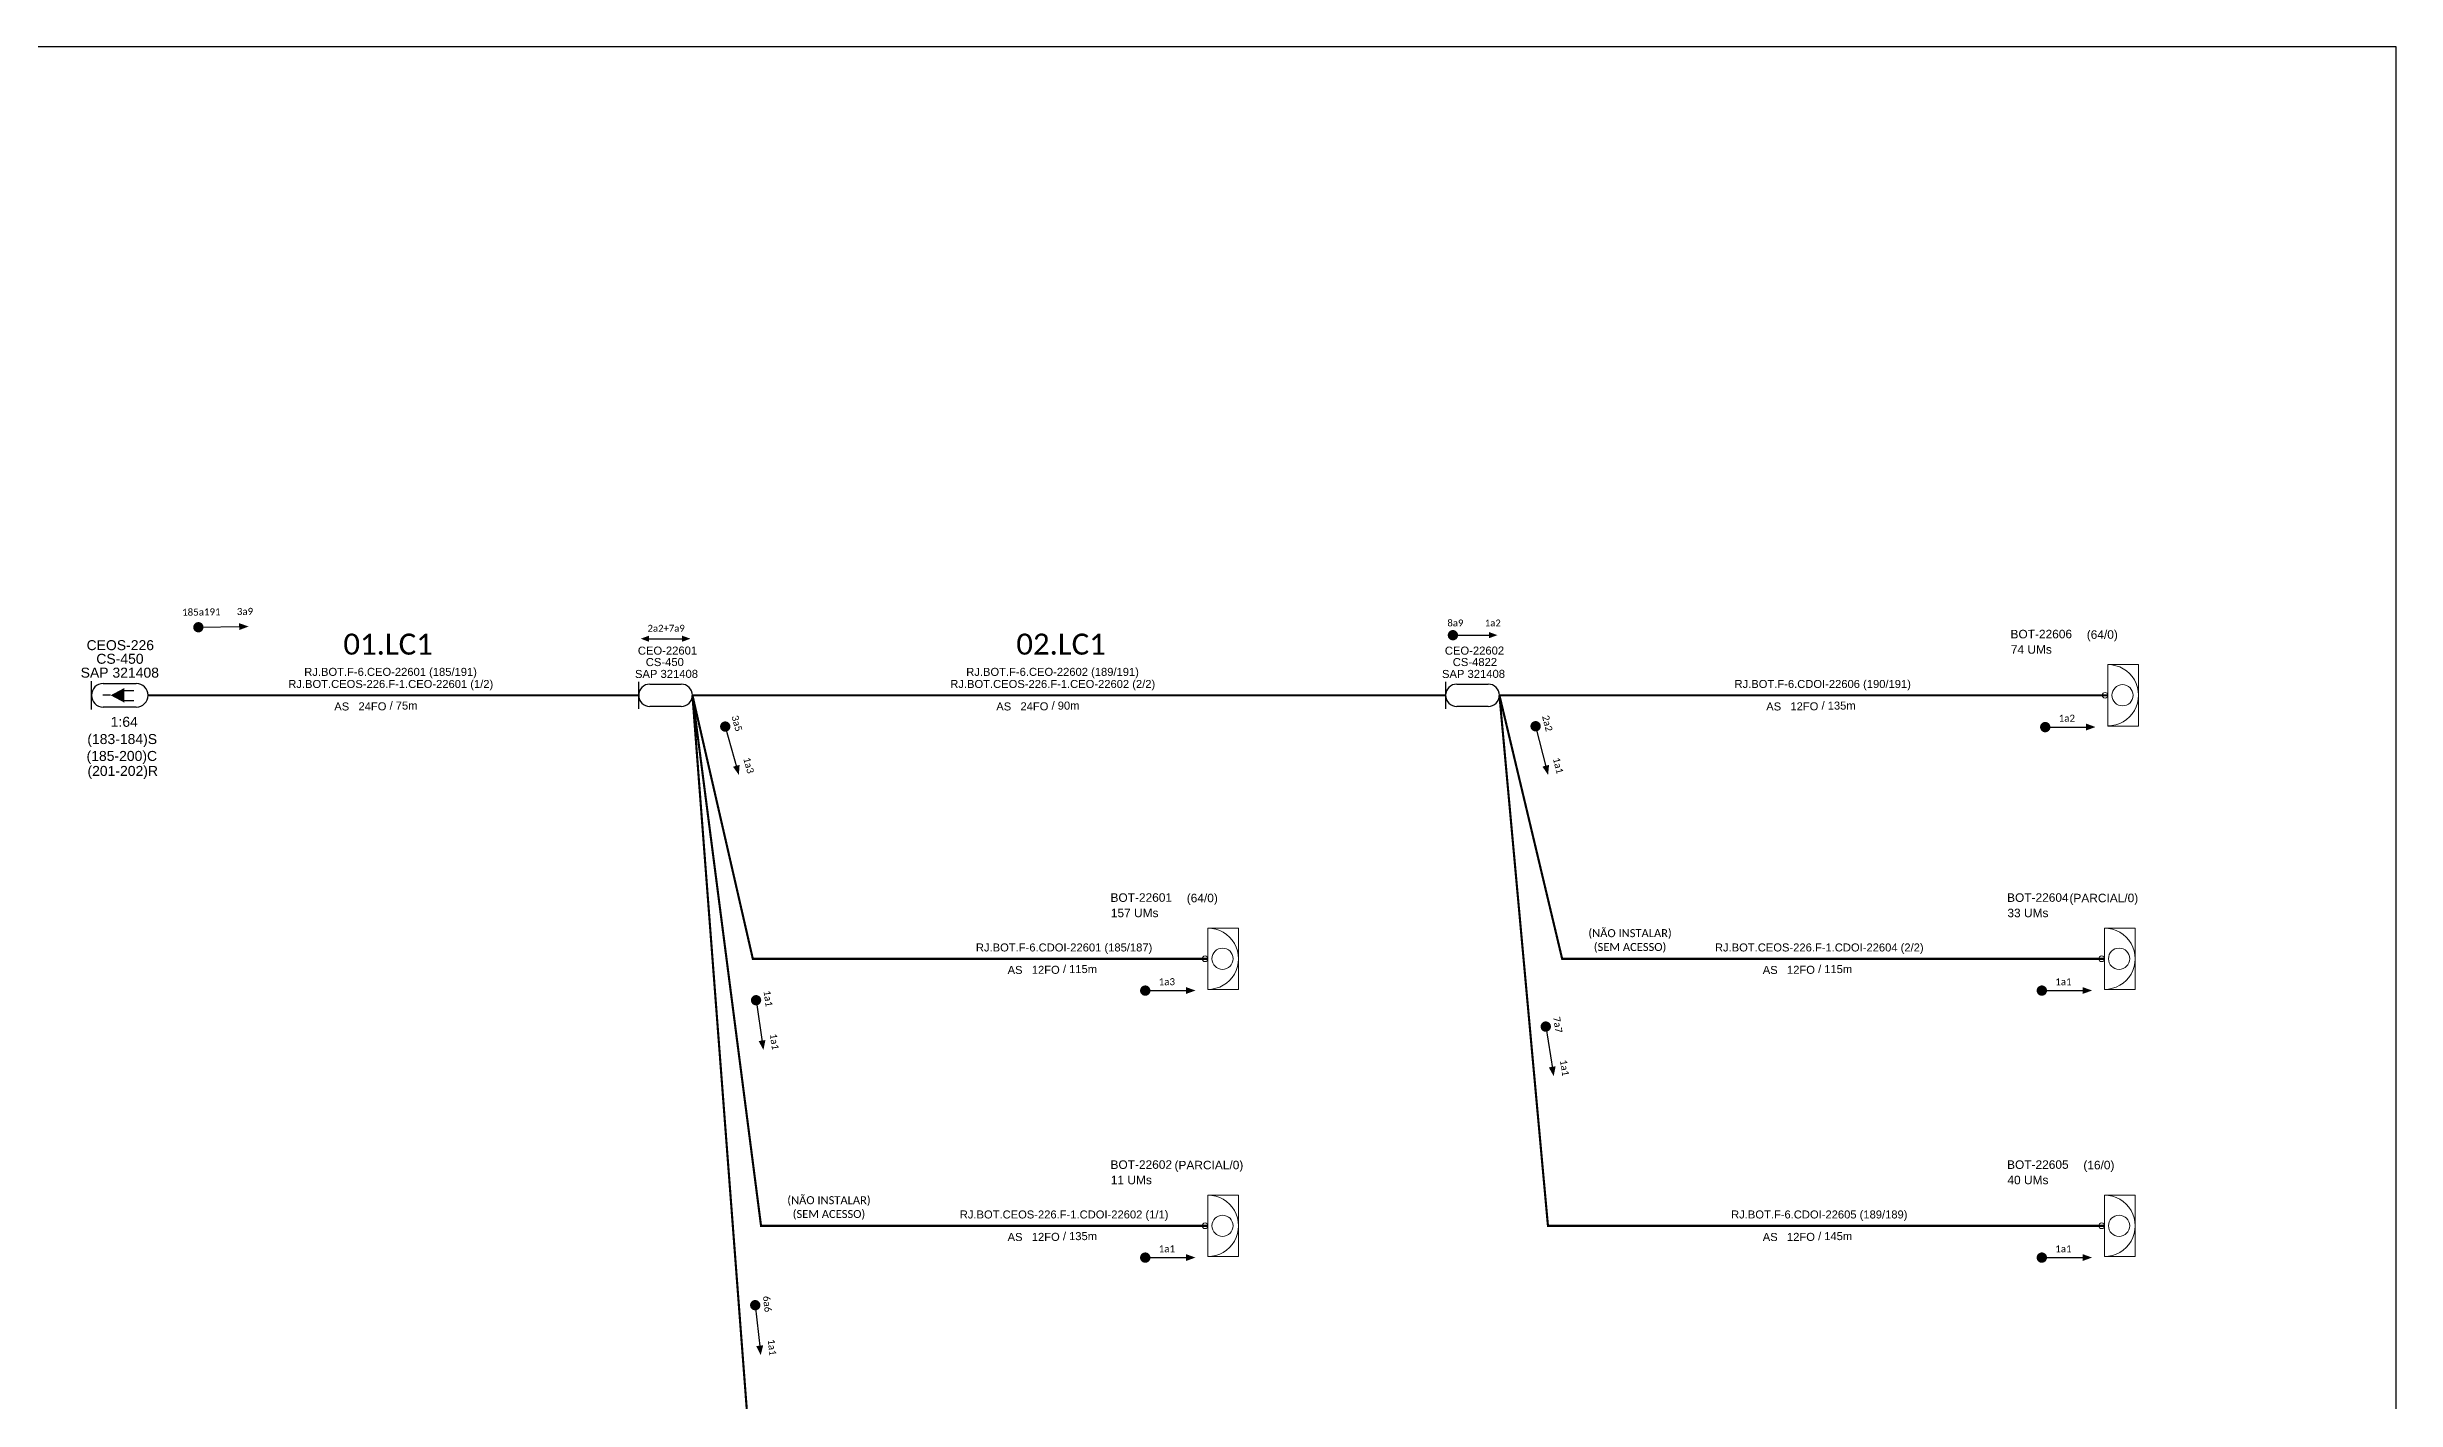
# Model space of a CAD drawing. Extents: x 41676 to 42514, y 3191 to 3785.
# Drawn here: x 42001 to 42514, y 3489 to 3785 of the extents above; entities that cross this region are included whole.
import ezdxf
from ezdxf.enums import TextEntityAlignment as Align

# ---------------------------------------------------------------- set-up
doc = ezdxf.new("R2010")
doc.units = ezdxf.units.DM
doc.header["$MEASUREMENT"] = 0
for name, color, linetype, lineweight in [("20.0-LEGENDA DOS CDO'S", 1, 'Continuous', 0), ('20.2-CDO_POSTE', 1, 'Continuous', 5), ('40.1-ETIQUETAS', 1, 'Continuous', 20)]:
    doc.layers.add(name, color=color, linetype=linetype, lineweight=lineweight)
for name, color, linetype in [('20.4-CEOS', 1, 'Continuous'), ('CAP a instalar', 1, 'Continuous'), ('SETA', 7, 'Continuous')]:
    doc.layers.add(name, color=color, linetype=linetype)
doc.styles.add('ARIAL', font='arial.ttf')
doc.styles.add('siredit', font='arial.ttf')
doc.styles.get("Standard").update_dxf_attribs({"font": 'arial.ttf'})
doc.linetypes.add('FENCELINE1', pattern='A,0.25,-0.1,[133,ltypeshp.shx,S=0.1,R=0,X=-0.1,Y=0],-0.1,1', length=1.45)

# ---------------------------------------------------------------- blocks, each defined once
blk = doc.blocks.new('CEOS_RP_CT_DRT')
at = {"layer": '20.4-CEOS', "color": 0}
for p, q in [((-4.54, 1.19), (-1.19, 1.19)), ((-1.19, -1.19), (-4.54, -1.19))]:
    blk.add_line(p, q, dxfattribs=at)
for points in [[(-5.73, -1.43), (-5.73, 1.44)], [(-3.79, 0), (-4.59, 0)], [(-2.47, 0.48), (-1.45, 0.48)], [(-2.47, -0.52), (-1.45, -0.52)]]:
    blk.add_lwpolyline(points, dxfattribs=at)
blk.add_lwpolyline([(-3.79, 0, 0, 1.47, 0), (-2.41, 0, 1.47, 1.47, 0)], format="xyseb", dxfattribs=at)
for centre, start, end in [((-4.54, 0), 90, 270), ((-1.19, 0), 270, 90)]:
    blk.add_arc(centre, 1.19, start, end, dxfattribs=at)
at = {"layer": '20.4-CEOS', "color": 7, "style": 'siredit'}
for tag, p in [('Nº_DA_CEOS', (-2.86, 5.6)), ('LOCAL', (-2.86, 4.24)), ('SAP', (-2.86, 2.78)), ('RACIO_SPLITAGEM', (-2.86, -1.88)), ('FIBRAS_SPLITTER', (-2.86, -3.58)), ('RESERVA_FINAIS', (-2.86, -6.39)), ('FIBRAS_TOP_C', (-2.86, -5.08))]:
    blk.add_attdef(tag, text='', height=1.01, dxfattribs=at).set_placement(p, align=Align.TOP_CENTER)
blk = doc.blocks.new('ETIQUETA_RS5F')
at = {"layer": '40.1-ETIQUETAS', "color": 0, "style": 'siredit'}
blk.add_text('/', height=1.5, dxfattribs=at).set_placement((1.55, -1.95), align=Align.MIDDLE_RIGHT)
for tag, p in [('ETIQUETA_R_PRIMARIA', (1.18, 4.1)), ('ETIQUETA_R_SECUNDARIA', (1.18, 2.1)), ('F_ATIVAS/F_MORTAS', (1.11, -4.24))]:
    blk.add_attdef(tag, text='', height=1.5, dxfattribs=at).set_placement(p, align=Align.MIDDLE_CENTER)
for tag, p in [('TIPO_CABO', (-6.62, -2.12)), ('CAP_CABO', (0.37, -2.09))]:
    blk.add_attdef(tag, text='', height=1.5, dxfattribs=at).set_placement(p, align=Align.MIDDLE_RIGHT)
blk.add_attdef('METROS', text='', height=1.5, dxfattribs=at).set_placement((2.11, -1.95), align=Align.MIDDLE_LEFT)
for tag, p in [('FUSÃO_1', (0.82, -8.39)), ('FUSÃO_2', (0.82, -10.6)), ('FUSÃO_3', (0.82, -12.93)), ('FUSÃO_4', (0.82, -15.14)), ('FUSÃO_5', (0.82, -17.16))]:
    blk.add_attdef(tag, text='', height=1.5, dxfattribs=at).set_placement(p, align=Align.CENTER)
blk = doc.blocks.new('CDOE-TEXTO PADRÃO')
at = {"layer": "20.0-LEGENDA DOS CDO'S", "color": 0, "style": 'ARIAL'}
for tag, p in [('CDO_N', (0.49, 7.39)), ('CORDOALHA', (0.5, 4.33)), ('SAP', (0.51, 1.67)), ('SPLITER_1', (0.59, -0.91)), ('SPLITER_2', (0.6, -3.55)), ('(XX-XX_F)S', (0.54, -8.29)), ('(XX-XX_L)S', (0.55, -10.83)), ('UMS', (0.55, -13.15))]:
    blk.add_attdef(tag, p, '', height=1.7, rotation=0.118, dxfattribs=at)
blk.add_attdef('FIBRAS_UTILIZADAS', text='', height=1.7, rotation=0.118, dxfattribs=at).set_placement((19.77, 7.43), align=Align.CENTER)

msp = doc.modelspace()

# ---------------------------------------------------------------- linework, layer by layer
msp.add_lwpolyline([(41675.68, 3190.97), (42514.25, 3190.97), (42514.25, 3784.97), (41675.68, 3784.97), (41675.68, 3190.97)])
at = {"const_width": 1.13}
for points in [[(42033.12, 3658.02, 1), (42034.24, 3658.04, 1)], [(42307.97, 3656.85, 1), (42308.06, 3655.73, 1)], [(42148.74, 3636.84, 1), (42149.04, 3635.76, 1)], [(42325.96, 3636.92, 1), (42326.24, 3635.82, 1)], [(42436.98, 3636.18, 1), (42438.11, 3636.18, 1)], [(42155.55, 3576.99, 1), (42155.71, 3575.88, 1)], [(42240.17, 3578.54, 1), (42241.3, 3578.54, 1)], [(42436.23, 3578.54, 1), (42437.36, 3578.54, 1)], [(42328.23, 3571.23, 1), (42328.41, 3570.11, 1)], [(42240.17, 3520.13, 1), (42241.3, 3520.13, 1)], [(42436.23, 3520.13, 1), (42437.36, 3520.13, 1)], [(42155.39, 3510.28, 1), (42155.51, 3509.16, 1)]]:
    msp.add_lwpolyline(points, format="xyb", close=True, dxfattribs=at)
at = {"layer": '20.4-CEOS', "color": 0}
for p, q in [((42129.97, 3640.19), (42129.97, 3646.09)), ((42132.41, 3645.59), (42139.27, 3645.59)), ((42139.27, 3640.7), (42132.41, 3640.7))]:
    msp.add_line(p, q, dxfattribs=at)
at = {"layer": '20.4-CEOS', "color": 5}
for p, q in [((42306.44, 3640.19), (42306.44, 3646.09)), ((42308.88, 3645.59), (42315.74, 3645.59)), ((42315.74, 3640.7), (42308.88, 3640.7))]:
    msp.add_line(p, q, dxfattribs=at)
at = {"layer": '20.4-CEOS', "color": 0}
for centre, start, end in [((42132.41, 3643.14), 90, 270), ((42139.27, 3643.14), 270, 90)]:
    msp.add_arc(centre, 2.45, start, end, dxfattribs=at)
at = {"layer": '20.4-CEOS', "color": 5}
for centre, start, end in [((42308.88, 3643.14), 90, 270), ((42315.74, 3643.14), 270, 90)]:
    msp.add_arc(centre, 2.45, start, end, dxfattribs=at)
at = {"layer": '40.1-ETIQUETAS', "color": 0}
for p, q in [((42451.25, 3636.44), (42451.25, 3649.86)), ((42254.44, 3578.8), (42254.44, 3592.22))]:
    msp.add_line(p, q, dxfattribs=at)
at = {"layer": '40.1-ETIQUETAS', "color": 8}
for p, q in [((42450.5, 3578.8), (42450.5, 3592.22)), ((42254.44, 3520.38), (42254.44, 3533.8))]:
    msp.add_line(p, q, dxfattribs=at)
at = {"layer": '40.1-ETIQUETAS'}
msp.add_line((42450.5, 3520.38), (42450.5, 3533.8), dxfattribs=at)
at = {"layer": '40.1-ETIQUETAS', "color": 0}
for points in [[(42451.25, 3649.86), (42457.97, 3649.86), (42457.97, 3636.41), (42451.25, 3636.41)], [(42254.44, 3592.22), (42261.16, 3592.22), (42261.16, 3578.77), (42254.44, 3578.77)]]:
    msp.add_lwpolyline(points, close=True, dxfattribs=at)
at = {"layer": '40.1-ETIQUETAS', "color": 8}
for points in [[(42450.5, 3592.22), (42457.22, 3592.22), (42457.22, 3578.77), (42450.5, 3578.77)], [(42254.44, 3533.8), (42261.16, 3533.8), (42261.16, 3520.35), (42254.44, 3520.35)]]:
    msp.add_lwpolyline(points, close=True, dxfattribs=at)
at = {"layer": '40.1-ETIQUETAS'}
msp.add_lwpolyline([(42450.5, 3533.8), (42457.22, 3533.8), (42457.22, 3520.35), (42450.5, 3520.35)], close=True, dxfattribs=at)
at = {"layer": '40.1-ETIQUETAS', "color": 0}
for centre, major_axis, start_param, end_param in [((42451.25, 3643.15), (-4.74, 4.74), 2.356194, 5.497787), ((42450.63, 3643.14), (-0.439, 0.439), 2.356194490191767, 8.639379797371353), ((42454.44, 3643.15), (1.64, 1.64), 3.926991, 10.210176), ((42254.44, 3585.51), (-4.74, 4.74), 2.356194, 5.497787), ((42253.82, 3585.5), (-0.439, 0.439), 2.356194490191767, 8.639379797371353), ((42257.63, 3585.51), (1.64, 1.64), 3.926991, 10.210176)]:
    msp.add_ellipse(centre, major_axis=major_axis, ratio=1, start_param=start_param, end_param=end_param, dxfattribs=at)
at = {"layer": '40.1-ETIQUETAS', "color": 8}
for centre, major_axis, start_param, end_param in [((42450.5, 3585.51), (-4.74, 4.74), 2.356194, 5.497787), ((42449.88, 3585.5), (-0.439, 0.439), 2.356194490191767, 8.639379797371353), ((42453.69, 3585.51), (1.64, 1.64), 3.926991, 10.210176), ((42254.44, 3527.09), (-4.74, 4.74), 2.356194, 5.497787), ((42257.63, 3527.09), (1.64, 1.64), 3.926991, 10.210176), ((42253.82, 3527.09), (-0.439, 0.439), 2.356194490191767, 8.639379797371353)]:
    msp.add_ellipse(centre, major_axis=major_axis, ratio=1, start_param=start_param, end_param=end_param, dxfattribs=at)
at = {"layer": '40.1-ETIQUETAS'}
for centre, major_axis, start_param, end_param in [((42450.5, 3527.09), (-4.74, 4.74), 2.356194, 5.497787), ((42453.69, 3527.09), (1.64, 1.64), 3.926991, 10.210176), ((42449.88, 3527.09), (-0.439, 0.439), 2.356194490191767, 8.639379797371353)]:
    msp.add_ellipse(centre, major_axis=major_axis, ratio=1, start_param=start_param, end_param=end_param, dxfattribs=at)
at = {"layer": 'CAP a instalar', "color": 0, "linetype": 'FENCELINE1', "ltscale": 7, "const_width": 0.467}
for points in [[(42129.97, 3643.14), (42022.68, 3643.14)], [(42141.72, 3643.14), (42154.92, 3585.5), (42254.44, 3585.5)], [(42141.72, 3643.14), (42156.72, 3527.09), (42254.44, 3527.09)], [(42141.72, 3643.14), (42154.99, 3468.67), (42254.44, 3468.67)], [(42141.72, 3643.14), (42306.44, 3643.14)], [(42318.19, 3643.14), (42451.25, 3643.14)]]:
    msp.add_lwpolyline(points, dxfattribs=at)
at = {"layer": 'CAP a instalar', "color": 8, "linetype": 'FENCELINE1', "ltscale": 7, "const_width": 0.467}
msp.add_lwpolyline([(42318.19, 3643.14), (42331.9, 3585.5), (42450.5, 3585.5)], dxfattribs=at)
at = {"layer": 'CAP a instalar', "color": 1, "linetype": 'FENCELINE1', "ltscale": 7, "const_width": 0.467}
msp.add_lwpolyline([(42318.19, 3643.14), (42328.8, 3527.09), (42450.5, 3527.09)], dxfattribs=at)
at = {"layer": 'SETA'}
for points in [[(42033.68, 3658.03), (42043.38, 3658.16)], [(42131.55, 3655.51), (42140.14, 3655.51)], [(42308.01, 3656.29), (42316.61, 3656.29)], [(42148.89, 3636.3), (42151.51, 3626.96)], [(42326.1, 3636.37), (42328.49, 3626.97)], [(42437.55, 3636.18), (42447.25, 3636.18)], [(42155.63, 3576.44), (42157.03, 3566.84)], [(42240.74, 3578.54), (42250.43, 3578.54)], [(42436.79, 3578.54), (42446.49, 3578.54)], [(42328.32, 3570.67), (42329.83, 3561.09)], [(42240.74, 3520.13), (42250.43, 3520.13)], [(42436.79, 3520.13), (42446.49, 3520.13)], [(42155.45, 3509.72), (42156.5, 3500.08)]]:
    msp.add_lwpolyline(points, dxfattribs=at)
for points in [[(42042.59, 3658.92), (42044.66, 3658.19), (42042.61, 3657.41)], [(42132.24, 3656.19), (42130.4, 3655.52), (42132.24, 3654.85)], [(42139.45, 3656.19), (42141.28, 3655.52), (42139.45, 3654.85)], [(42315.92, 3656.97), (42317.75, 3656.3), (42315.92, 3655.64)], [(42446.47, 3636.95), (42448.53, 3636.2), (42446.47, 3635.45)], [(42152.03, 3627.92), (42151.87, 3625.73), (42150.59, 3627.51)], [(42329.04, 3627.92), (42328.83, 3625.73), (42327.59, 3627.54)], [(42249.65, 3579.31), (42251.72, 3578.56), (42249.65, 3577.81)], [(42445.71, 3579.31), (42447.78, 3578.56), (42445.71, 3577.81)], [(42157.68, 3567.72), (42157.24, 3565.57), (42156.19, 3567.5)], [(42330.47, 3561.98), (42330.05, 3559.82), (42328.98, 3561.74)], [(42249.65, 3520.89), (42251.72, 3520.14), (42249.65, 3519.39)], [(42445.71, 3520.89), (42447.78, 3520.14), (42445.71, 3519.39)], [(42157.18, 3500.94), (42156.65, 3498.8), (42155.68, 3500.78)]]:
    msp.add_solid(points, dxfattribs=at)

# ---------------------------------------------------------------- block references
at = {"layer": '20.2-CDO_POSTE', "color": 0}
ref = msp.add_blockref('CDOE-TEXTO PADRÃO', (42129.66, 3645.04), dxfattribs=dict(at, xscale=1.034482322246155, yscale=1.034482322246155, zscale=1.034482322246155))
ref.add_attrib('CDO_N', 'CEO-22601', (42129.78, 3652.03), dxfattribs={"layer": "20.0-LEGENDA DOS CDO'S", "color": 0, "height": 1.758, "rotation": 0.118, "style": 'ARIAL'})
ref.add_attrib('CORDOALHA', 'CS-450', (42131.52, 3649.53), dxfattribs={"layer": "20.0-LEGENDA DOS CDO'S", "color": 0, "height": 1.758, "rotation": 0.118, "style": 'ARIAL'})
ref.add_attrib('SAP', 'SAP 321408', (42129.15, 3646.93), dxfattribs={"layer": "20.0-LEGENDA DOS CDO'S", "color": 0, "height": 1.758, "rotation": 0.118, "style": 'ARIAL'})
at = {"layer": '20.2-CDO_POSTE', "color": 5}
ref = msp.add_blockref('CDOE-TEXTO PADRÃO', (42306.13, 3645.04), dxfattribs=dict(at, xscale=1.034482322246155, yscale=1.034482322246155, zscale=1.034482322246155))
ref.add_attrib('CDO_N', 'CEO-22602', (42306.25, 3652.03), dxfattribs={"layer": "20.0-LEGENDA DOS CDO'S", "color": 0, "height": 1.758, "rotation": 0.118, "style": 'ARIAL'})
ref.add_attrib('CORDOALHA', 'CS-4822', (42307.98, 3649.53), dxfattribs={"layer": "20.0-LEGENDA DOS CDO'S", "color": 0, "height": 1.758, "rotation": 0.118, "style": 'ARIAL'})
ref.add_attrib('SAP', 'SAP 321408', (42305.62, 3646.93), dxfattribs={"layer": "20.0-LEGENDA DOS CDO'S", "color": 0, "height": 1.758, "rotation": 0.118, "style": 'ARIAL'})
at = {"layer": '20.4-CEOS', "color": 0}
ref = msp.add_blockref('CEOS_RP_CT_DRT', (42022.68, 3643.14), dxfattribs=dict(at, xscale=2.161665797233581, yscale=2.161665797233581, zscale=2.161665797233581))
ref.add_attrib('Nº_DA_CEOS', 'CEOS-226', dxfattribs={"color": 7, "height": 2.183, "style": 'siredit'}).set_placement((42016.61, 3655.2), align=Align.TOP_CENTER)
ref.add_attrib('LOCAL', 'CS-450', dxfattribs={"color": 7, "height": 2.183, "style": 'siredit'}).set_placement((42016.53, 3652.22), align=Align.TOP_CENTER)
ref.add_attrib('SAP', 'SAP 321408', dxfattribs={"color": 7, "height": 2.183, "style": 'siredit'}).set_placement((42016.5, 3649.19), align=Align.TOP_CENTER)
ref.add_attrib('RACIO_SPLITAGEM', '1:64', dxfattribs={"color": 7, "height": 2.183, "style": 'siredit'}).set_placement((42017.48, 3638.43), align=Align.TOP_CENTER)
ref.add_attrib('FIBRAS_SPLITTER', '(183-184)S', dxfattribs={"color": 7, "height": 2.183, "style": 'siredit'}).set_placement((42017.02, 3634.66), align=Align.TOP_CENTER)
ref.add_attrib('FIBRAS_TOP_C', '(185-200)C', dxfattribs={"color": 7, "height": 2.183, "style": 'siredit'}).set_placement((42016.94, 3630.97), align=Align.TOP_CENTER)
ref.add_attrib('RESERVA_FINAIS', '(201-202)R', dxfattribs={"color": 7, "height": 2.183, "style": 'siredit'}).set_placement((42017.14, 3627.69), align=Align.TOP_CENTER)
at = {"layer": '40.1-ETIQUETAS', "color": 0}
ref = msp.add_blockref('CDOE-TEXTO PADRÃO', (42437.95, 3643.1), dxfattribs=dict(at, xscale=1.09648293559315, yscale=1.09648293559315, zscale=1.09648293559315))
ref.add_attrib('CDO_N', 'BOT-22606', (42429.95, 3655.59), dxfattribs={"layer": "20.0-LEGENDA DOS CDO'S", "color": 0, "height": 1.864, "rotation": 0.118, "style": 'ARIAL'})
ref.add_attrib('CORDOALHA', '74 UMs', (42430.02, 3652.23), dxfattribs={"layer": "20.0-LEGENDA DOS CDO'S", "color": 0, "height": 1.864, "rotation": 0.118, "style": 'ARIAL'})
ref.add_attrib('FIBRAS_UTILIZADAS', '       (64/0)', dxfattribs={"layer": "20.0-LEGENDA DOS CDO'S", "color": 0, "height": 1.8639, "rotation": 0.118, "style": 'ARIAL'}).set_placement((42447.49, 3655.5), align=Align.CENTER)
ref = msp.add_blockref('ETIQUETA_RS5F', (42074.37, 3643.17), dxfattribs=dict(at, xscale=1.16639998499977, yscale=1.16639998499977, zscale=1.16639998499977))
ref.add_attrib('ETIQUETA_R_PRIMARIA', 'RJ.BOT.F-6.CEO-22601 (185/191)', dxfattribs={"color": 0, "height": 1.7496, "style": 'siredit'}).set_placement((42075.71, 3648.27), align=Align.MIDDLE_CENTER)
ref.add_attrib('ETIQUETA_R_SECUNDARIA', 'RJ.BOT.CEOS-226.F-1.CEO-22601 (1/2)', dxfattribs={"color": 0, "height": 1.7496, "style": 'siredit'}).set_placement((42075.75, 3645.62), align=Align.MIDDLE_CENTER)
ref.add_attrib('TIPO_CABO', 'AS', dxfattribs={"color": 0, "height": 1.75, "style": 'siredit'}).set_placement((42066.66, 3640.7), align=Align.MIDDLE_RIGHT)
ref.add_attrib('CAP_CABO', '24FO', dxfattribs={"color": 0, "height": 1.75, "style": 'siredit'}).set_placement((42074.8, 3640.73), align=Align.MIDDLE_RIGHT)
ref.add_attrib('METROS', '75m', dxfattribs={"color": 0, "height": 1.75, "style": 'siredit'}).set_placement((42076.84, 3640.89), align=Align.MIDDLE_LEFT)
ref = msp.add_blockref('ETIQUETA_RS5F', (42219.13, 3643.17), dxfattribs=dict(at, xscale=1.16639998499977, yscale=1.16639998499977, zscale=1.16639998499977))
ref.add_attrib('ETIQUETA_R_PRIMARIA', 'RJ.BOT.F-6.CEO-22602 (189/191)', dxfattribs={"color": 0, "height": 1.7496, "style": 'siredit'}).set_placement((42220.47, 3648.27), align=Align.MIDDLE_CENTER)
ref.add_attrib('ETIQUETA_R_SECUNDARIA', 'RJ.BOT.CEOS-226.F-1.CEO-22602 (2/2)', dxfattribs={"color": 0, "height": 1.7496, "style": 'siredit'}).set_placement((42220.51, 3645.62), align=Align.MIDDLE_CENTER)
ref.add_attrib('TIPO_CABO', 'AS', dxfattribs={"color": 0, "height": 1.75, "style": 'siredit'}).set_placement((42211.42, 3640.7), align=Align.MIDDLE_RIGHT)
ref.add_attrib('CAP_CABO', '24FO', dxfattribs={"color": 0, "height": 1.75, "style": 'siredit'}).set_placement((42219.56, 3640.73), align=Align.MIDDLE_RIGHT)
ref.add_attrib('METROS', '90m', dxfattribs={"color": 0, "height": 1.75, "style": 'siredit'}).set_placement((42221.6, 3640.89), align=Align.MIDDLE_LEFT)
ref = msp.add_blockref('ETIQUETA_RS5F', (42387.5, 3643.17), dxfattribs=dict(at, xscale=1.16639998499977, yscale=1.16639998499977, zscale=1.16639998499977))
ref.add_attrib('ETIQUETA_R_SECUNDARIA', 'RJ.BOT.F-6.CDOI-22606 (190/191)', dxfattribs={"color": 0, "height": 1.7496, "style": 'siredit'}).set_placement((42388.88, 3645.62), align=Align.MIDDLE_CENTER)
ref.add_attrib('TIPO_CABO', 'AS', dxfattribs={"color": 0, "height": 1.75, "style": 'siredit'}).set_placement((42379.79, 3640.7), align=Align.MIDDLE_RIGHT)
ref.add_attrib('CAP_CABO', '12FO', dxfattribs={"color": 0, "height": 1.75, "style": 'siredit'}).set_placement((42387.93, 3640.73), align=Align.MIDDLE_RIGHT)
ref.add_attrib('METROS', '135m', dxfattribs={"color": 0, "height": 1.75, "style": 'siredit'}).set_placement((42389.97, 3640.89), align=Align.MIDDLE_LEFT)
ref = msp.add_blockref('CDOE-TEXTO PADRÃO', (42241.14, 3585.46), dxfattribs=dict(at, xscale=1.09648293559315, yscale=1.09648293559315, zscale=1.09648293559315))
ref.add_attrib('CDO_N', 'BOT-22601', (42233.14, 3597.95), dxfattribs={"layer": "20.0-LEGENDA DOS CDO'S", "color": 0, "height": 1.864, "rotation": 0.118, "style": 'ARIAL'})
ref.add_attrib('CORDOALHA', '157 UMs', (42233.21, 3594.59), dxfattribs={"layer": "20.0-LEGENDA DOS CDO'S", "color": 0, "height": 1.864, "rotation": 0.118, "style": 'ARIAL'})
ref.add_attrib('FIBRAS_UTILIZADAS', '       (64/0)', dxfattribs={"layer": "20.0-LEGENDA DOS CDO'S", "color": 0, "height": 1.8639, "rotation": 0.118, "style": 'ARIAL'}).set_placement((42250.68, 3597.86), align=Align.CENTER)
at = {"layer": '40.1-ETIQUETAS', "color": 8}
ref = msp.add_blockref('CDOE-TEXTO PADRÃO', (42437.2, 3585.46), dxfattribs=dict(at, xscale=1.09648293559315, yscale=1.09648293559315, zscale=1.09648293559315))
ref.add_attrib('CDO_N', 'BOT-22604', (42429.2, 3597.95), dxfattribs={"layer": "20.0-LEGENDA DOS CDO'S", "color": 0, "height": 1.864, "rotation": 0.118, "style": 'ARIAL'})
ref.add_attrib('CORDOALHA', '33 UMs', (42429.27, 3594.59), dxfattribs={"layer": "20.0-LEGENDA DOS CDO'S", "color": 0, "height": 1.864, "rotation": 0.118, "style": 'ARIAL'})
ref.add_attrib('FIBRAS_UTILIZADAS', '          (PARCIAL/0)', dxfattribs={"layer": "20.0-LEGENDA DOS CDO'S", "color": 0, "height": 1.8639, "rotation": 0.118, "style": 'ARIAL'}).set_placement((42446.74, 3597.86), align=Align.CENTER)
at = {"layer": '40.1-ETIQUETAS', "color": 0}
ref = msp.add_blockref('ETIQUETA_RS5F', (42221.61, 3585.53), dxfattribs=dict(at, xscale=1.16639998499977, yscale=1.16639998499977, zscale=1.16639998499977))
ref.add_attrib('ETIQUETA_R_SECUNDARIA', 'RJ.BOT.F-6.CDOI-22601 (185/187)', dxfattribs={"color": 0, "height": 1.7496, "style": 'siredit'}).set_placement((42222.99, 3587.98), align=Align.MIDDLE_CENTER)
ref.add_attrib('TIPO_CABO', 'AS', dxfattribs={"color": 0, "height": 1.75, "style": 'siredit'}).set_placement((42213.9, 3583.06), align=Align.MIDDLE_RIGHT)
ref.add_attrib('CAP_CABO', '12FO', dxfattribs={"color": 0, "height": 1.75, "style": 'siredit'}).set_placement((42222.04, 3583.09), align=Align.MIDDLE_RIGHT)
ref.add_attrib('METROS', '115m', dxfattribs={"color": 0, "height": 1.75, "style": 'siredit'}).set_placement((42224.08, 3583.25), align=Align.MIDDLE_LEFT)
at = {"layer": '40.1-ETIQUETAS', "color": 8}
ref = msp.add_blockref('ETIQUETA_RS5F', (42386.75, 3585.53), dxfattribs=dict(at, xscale=1.16639998499977, yscale=1.16639998499977, zscale=1.16639998499977))
ref.add_attrib('ETIQUETA_R_SECUNDARIA', 'RJ.BOT.CEOS-226.F-1.CDOI-22604 (2/2)', dxfattribs={"color": 0, "height": 1.7496, "style": 'siredit'}).set_placement((42388.13, 3587.98), align=Align.MIDDLE_CENTER)
ref.add_attrib('TIPO_CABO', 'AS', dxfattribs={"color": 0, "height": 1.75, "style": 'siredit'}).set_placement((42379.03, 3583.06), align=Align.MIDDLE_RIGHT)
ref.add_attrib('CAP_CABO', '12FO', dxfattribs={"color": 0, "height": 1.75, "style": 'siredit'}).set_placement((42387.18, 3583.09), align=Align.MIDDLE_RIGHT)
ref.add_attrib('METROS', '115m', dxfattribs={"color": 0, "height": 1.75, "style": 'siredit'}).set_placement((42389.21, 3583.25), align=Align.MIDDLE_LEFT)
ref = msp.add_blockref('CDOE-TEXTO PADRÃO', (42241.14, 3527.05), dxfattribs=dict(at, xscale=1.09648293559315, yscale=1.09648293559315, zscale=1.09648293559315))
ref.add_attrib('CDO_N', 'BOT-22602', (42233.14, 3539.53), dxfattribs={"layer": "20.0-LEGENDA DOS CDO'S", "color": 0, "height": 1.864, "rotation": 0.118, "style": 'ARIAL'})
ref.add_attrib('CORDOALHA', '11 UMs', (42233.21, 3536.17), dxfattribs={"layer": "20.0-LEGENDA DOS CDO'S", "color": 0, "height": 1.864, "rotation": 0.118, "style": 'ARIAL'})
ref.add_attrib('FIBRAS_UTILIZADAS', '           (PARCIAL/0)', dxfattribs={"layer": "20.0-LEGENDA DOS CDO'S", "color": 0, "height": 1.8639, "rotation": 0.118, "style": 'ARIAL'}).set_placement((42250.68, 3539.44), align=Align.CENTER)
at = {"layer": '40.1-ETIQUETAS'}
ref = msp.add_blockref('CDOE-TEXTO PADRÃO', (42437.2, 3527.05), dxfattribs=dict(at, xscale=1.09648293559315, yscale=1.09648293559315, zscale=1.09648293559315))
ref.add_attrib('CDO_N', 'BOT-22605', (42429.2, 3539.53), dxfattribs={"layer": "20.0-LEGENDA DOS CDO'S", "color": 0, "height": 1.864, "rotation": 0.118, "style": 'ARIAL'})
ref.add_attrib('CORDOALHA', '40 UMs', (42429.27, 3536.17), dxfattribs={"layer": "20.0-LEGENDA DOS CDO'S", "color": 0, "height": 1.864, "rotation": 0.118, "style": 'ARIAL'})
ref.add_attrib('FIBRAS_UTILIZADAS', '       (16/0)', dxfattribs={"layer": "20.0-LEGENDA DOS CDO'S", "color": 0, "height": 1.8639, "rotation": 0.118, "style": 'ARIAL'}).set_placement((42446.74, 3539.44), align=Align.CENTER)
at = {"layer": '40.1-ETIQUETAS', "color": 8}
ref = msp.add_blockref('ETIQUETA_RS5F', (42221.61, 3527.11), dxfattribs=dict(at, xscale=1.16639998499977, yscale=1.16639998499977, zscale=1.16639998499977))
ref.add_attrib('ETIQUETA_R_SECUNDARIA', 'RJ.BOT.CEOS-226.F-1.CDOI-22602 (1/1)', dxfattribs={"color": 0, "height": 1.7496, "style": 'siredit'}).set_placement((42222.99, 3529.57), align=Align.MIDDLE_CENTER)
ref.add_attrib('TIPO_CABO', 'AS', dxfattribs={"color": 0, "height": 1.75, "style": 'siredit'}).set_placement((42213.9, 3524.64), align=Align.MIDDLE_RIGHT)
ref.add_attrib('CAP_CABO', '12FO', dxfattribs={"color": 0, "height": 1.75, "style": 'siredit'}).set_placement((42222.04, 3524.67), align=Align.MIDDLE_RIGHT)
ref.add_attrib('METROS', '135m', dxfattribs={"color": 0, "height": 1.75, "style": 'siredit'}).set_placement((42224.08, 3524.83), align=Align.MIDDLE_LEFT)
at = {"layer": '40.1-ETIQUETAS'}
ref = msp.add_blockref('ETIQUETA_RS5F', (42386.75, 3527.11), dxfattribs=dict(at, xscale=1.16639998499977, yscale=1.16639998499977, zscale=1.16639998499977))
ref.add_attrib('ETIQUETA_R_SECUNDARIA', 'RJ.BOT.F-6.CDOI-22605 (189/189)', dxfattribs={"color": 0, "height": 1.7496, "style": 'siredit'}).set_placement((42388.13, 3529.57), align=Align.MIDDLE_CENTER)
ref.add_attrib('TIPO_CABO', 'AS', dxfattribs={"color": 0, "height": 1.75, "style": 'siredit'}).set_placement((42379.03, 3524.64), align=Align.MIDDLE_RIGHT)
ref.add_attrib('CAP_CABO', '12FO', dxfattribs={"color": 0, "height": 1.75, "style": 'siredit'}).set_placement((42387.18, 3524.67), align=Align.MIDDLE_RIGHT)
ref.add_attrib('METROS', '145m', dxfattribs={"color": 0, "height": 1.75, "style": 'siredit'}).set_placement((42389.21, 3524.83), align=Align.MIDDLE_LEFT)

# ---------------------------------------------------------------- texts
at = {"char_height": 1.5342, "width": 28.6065, "attachment_point": 5}
for s, insert, rotation in [('{\\fCalibri|b0|i0|c0|p34;\\C7;185a191}', (42034.33, 3661.35), 0.7792), ('\\C7;\\fCalibri|b0|i0|c0|p34;3a9', (42043.87, 3661.48), 0.7792), ('\\C7;\\fCalibri|b0|i0|c0|p34;3a5', (42151.45, 3637), 285.6597), ('\\C7;\\fCalibri|b0|i0|c0|p34;2a2', (42328.67, 3637.01), 284.2931), ('{\\fCalibri|b0|i0|c0|p34;\\C7;1a3}', (42154.02, 3627.81), 285.6597), ('{\\fCalibri|b0|i0|c0|p34;\\C7;1a1}', (42331.03, 3627.76), 284.2931), ('\\C7;\\fCalibri|b0|i0|c0|p34;1a1', (42158.26, 3576.8), 278.3212), ('\\C7;\\fCalibri|b0|i0|c0|p34;7a7', (42330.94, 3571.07), 278.982), ('\\C7;\\fCalibri|b0|i0|c0|p34;1a1', (42159.64, 3567.36), 278.3212), ('{\\fCalibri|b0|i0|c0|p34;\\C7;1a1}', (42332.43, 3561.64), 278.982), ('\\C7;\\fCalibri|b0|i0|c0|p34;6a6', (42158.09, 3509.99), 276.2064), ('{\\fCalibri|b0|i0|c0|p34;\\C7;1a1}', (42159.12, 3500.5), 276.2064)]:
    msp.add_mtext(s, dxfattribs=dict(at, insert=insert, rotation=rotation))
at = {"attachment_point": 5}
for s, insert, char_height, width in [('\\C7;\\fCalibri|b0|i0|c0|p34;2a2+7a9', (42135.97, 3657.8), 1.5, 25.3588), ('\\C7;\\fCalibri|b0|i0|c0|p34;8a9', (42308.56, 3658.96), 1.5, 25.3588), ('{\\fCalibri|b0|i0|c0|p34;\\C7;1a2}', (42316.74, 3658.96), 1.5, 25.3588), ('{\\fCalibri|b0|i0|c0|p34;\\C7;1a2}', (42442.27, 3638.12), 1.5342, 28.6065), ('{\\fCalibri|b0|i0|c0|p34;\\C7;1a3}', (42245.46, 3580.48), 1.5342, 28.6065), ('{\\fCalibri|b0|i0|c0|p34;\\C7;1a1}', (42441.52, 3580.48), 1.5342, 28.6065), ('\\C7;\\fCalibri|b0|i0|c0|p34;1a1', (42245.46, 3522.06), 1.5342, 28.6065), ('{\\fCalibri|b0|i0|c0|p34;\\C7;1a1}', (42441.52, 3522.06), 1.5342, 28.6065)]:
    msp.add_mtext(s, dxfattribs=dict(at, insert=insert, char_height=char_height, width=width))
at = {"color": 3, "char_height": 4.6037, "attachment_point": 5}
for s, insert, width in [('\\fCalibri|b0|i0|c0|p34;01.LC1', (42075.17, 3654.31), 276.2215), ('{\\fCalibri|b0|i0|c0|p34;02.LC1}', (42222.33, 3654.31), 230.4002)]:
    msp.add_mtext(s, dxfattribs=dict(at, insert=insert, width=width))
at = {"layer": '40.1-ETIQUETAS', "color": 8, "char_height": 1.75, "width": 25.3588, "attachment_point": 5}
for s, insert in [('{\\fCalibri|b0|i0|c0|p34;(NÃO INSTALAR)}', (42346.75, 3590.92)), ('{\\fCalibri|b0|i0|c0|p34;(SEM ACESSO)}', (42346.75, 3587.89)), ('{\\fCalibri|b0|i0|c0|p34;(NÃO INSTALAR)}', (42171.57, 3532.5)), ('{\\fCalibri|b0|i0|c0|p34;(SEM ACESSO)}', (42171.57, 3529.48))]:
    msp.add_mtext(s, dxfattribs=dict(at, insert=insert))

doc.saveas('drawing.dxf')
